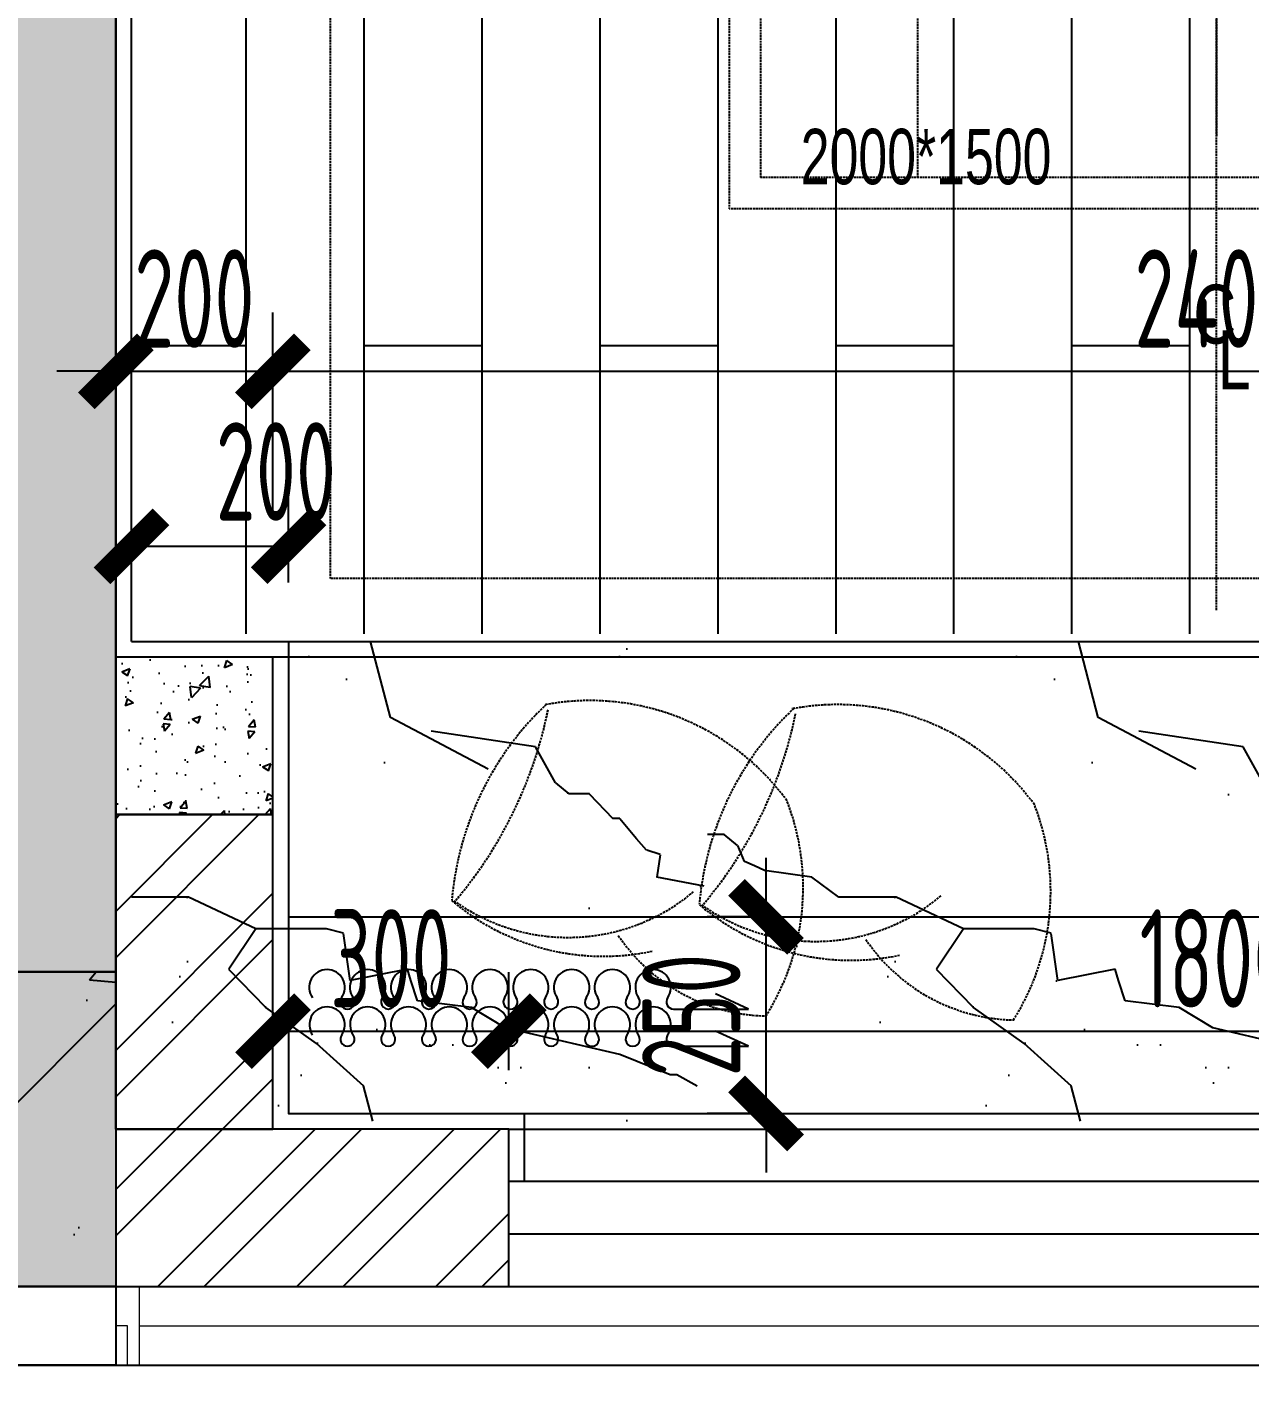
# Model space of a CAD drawing. Header units: millimetres. Extents: x 24675 to 175386, y -87697 to -40478.
# Drawn here: x 126041 to 127595, y -54767 to -53035 of the extents above; entities that cross this region are included whole.
import ezdxf

# ---------------------------------------------------------------- set-up
doc = ezdxf.new("R2010")
doc.units = ezdxf.units.MM
doc.header["$LTSCALE"] = 10
doc.header["$MEASUREMENT"] = 0
doc.linetypes.add('DASH', pattern=[0.35, 0.25, -0.1])
for name, color, linetype in [('__附着_S88-LYGC-YTC-10_SEN147J2_设计区$0$PUB_HATCH', 8, 'Continuous'), ('A_SURFACE', 9, 'Continuous'), ('AD-建筑尺寸', 44, 'Continuous'), ('AD-玻璃幕墙、窗', 12, 'Continuous'), ('AR-新墙填充', 250, 'Continuous'), ('DQ-GZ', 40, 'Continuous'), ('DQ-GZ-DASH', 40, 'DASH'), ('DQ-GZ-HATCH', 9, 'Continuous'), ('DS-DRAPERY', 32, 'Continuous'), ('E_WINDOW', 143, 'Continuous'), ('EQUIP-消防', 3, 'Continuous'), ('FC-地面造型', 136, 'Continuous'), ('FF-FINISH【完成面】', 20, 'Continuous'), ('FF-TEXT', 50, 'Continuous'), ('FF-固定家具(矮柜落地、不到顶)', 30, 'Continuous'), ('FF-活动家具', 51, 'Continuous'), ('FF1-完成面', 20, 'Continuous'), ('IFF-FURN-DETAIL', 250, 'Continuous'), ('P-ANNO-DIMS', 250, 'Continuous'), ('P-平面看线', 8, 'Continuous'), ('RC-FIN', 30, 'Continuous'), ('RC-LTG', 2, 'Continuous'), ('RC-天花造型', 30, 'Continuous'), ('W-文字', 50, 'Continuous'), ('WALL', 160, 'Continuous')]:
    doc.layers.add(name, color=color, linetype=linetype)
doc.layers.add('J-金属幕墙', color=34, linetype='Continuous', lineweight=13)
doc.styles.add('Arch', font='hbsmall.shx', dxfattribs={"width": 0.75, "bigfont": 'hztxt.shx'})
doc.styles.add('CCD-HB', font='hbsmall.shx')
doc.styles.add('CCD_DIM', font='archs.shx', dxfattribs={"width": 0.7})
doc.dimstyles.new('1-50', dxfattribs={"dimscale": 50, "dimtxt": 2.5, "dimasz": 1.5, "dimexe": 1.5, "dimexo": 1.5, "dimgap": 0.6, "dimtad": 1, "dimdec": 0, "dimrnd": 5, "dimzin": 0, "dimdsep": 46, "dimtxsty": 'CCD_DIM', "dimblk": 'ARCHTICK', "dimcen": 0.125, "dimclrd": 44, "dimclre": 44, "dimclrt": 50, "dimadec": 0, "dimazin": 0, "dimtfac": 1, "dimtdec": 0, "dimtix": 1, "dimtmove": 2, "dimatfit": 3, "dimldrblk": 'DOT', "dimfxl": 5, "dimfxlon": 1, "dimtvp": 1, "dimtolj": 1, "dimtzin": 0, "dimarcsym": 0})

# ---------------------------------------------------------------- blocks, each defined once
blk = doc.blocks.new('RGYY')
at = {"layer": 'FF-活动家具', "linetype": 'DASH'}
for p, q in [((-357673.4, -86192.7), (-359673.4, -86192.7)), ((-359673.4, -86192.7), (-359673.4, -87692.7)), ((-357673.4, -87692.7), (-357673.4, -86192.7)), ((-357673.4, -87692.7), (-359673.4, -87692.7))]:
    blk.add_line(p, q, dxfattribs=at)
at = {"layer": 'FF-活动家具', "color": 59, "linetype": 'DASH'}
for p, q in [((-357713.4, -86232.7), (-359633.4, -86232.7)), ((-357902.9, -86253.5), (-357885.9, -86251.4)), ((-357995.5, -86349.1), (-358007.5, -86350.8))]:
    blk.add_line(p, q, dxfattribs=at)
at = {"layer": 'FF-活动家具', "color": 250, "linetype": 'DASH'}
for p, q in [((-359633.4, -86232.7), (-359633.4, -87652.7)), ((-359433.4, -87652.7), (-359433.4, -86232.7)), ((-358327.7, -87652.7), (-358327.7, -86232.7)), ((-357713.4, -87652.7), (-357713.4, -86232.7)), ((-357902.9, -86253.5), (-357823.9, -86995.9)), ((-357885.9, -86251.4), (-357806.9, -86993.7)), ((-357746.7, -86841.7), (-357841.1, -87632.9)), ((-357729.8, -86844.3), (-357824.2, -87635.4)), ((-357729.8, -86844.3), (-357746.7, -86841.7)), ((-357943.8, -86957.5), (-357931.8, -86955.8)), ((-357870.8, -86961.9), (-357882.8, -86960.1)), ((-357823.9, -86995.9), (-357806.9, -86993.7)), ((-357949.6, -87566.3), (-357937.6, -87568.1)), ((-357841.1, -87632.9), (-357824.2, -87635.4)), ((-357713.4, -87652.7), (-359633.4, -87652.7))]:
    blk.add_line(p, q, dxfattribs=at)
blk.add_lwpolyline([(-358327.7, -87017.7), (-358667.9, -86872.1, -0.300124), (-358728.6, -86780.1), (-358728.6, -86232.7)], format="xyb", dxfattribs=at)
blk.add_lwpolyline([(-358327.7, -87017.7), (-358713.4, -86232.7)], dxfattribs=at)
for centre, radius, start, end in [((-356264.4, -86454.5), 1650.8, 173.0096, 199.145), ((-359445.4, -86792.8), 1650.8, 353.0096, 19.145), ((-357205.4, -86573.3), 832.3, 164.4953, 207.4838), ((-359720.3, -86837.2), 1780.6, 356.1275, 15.8516), ((-358657, -86725.2), 761, 342.3636, 29.6155), ((-355972, -87454.7), 1877.5, 160.946, 185.4461), ((-359598.8, -87022.5), 1877.5, 340.946, 5.4461), ((-357146.7, -87348.1), 832, 152.207, 195.2038), ((-359659.2, -87071), 1779.9, 343.8414, 3.5694), ((-358596.9, -87188.6), 760.7, 330.0749, 17.3358)]:
    blk.add_arc(centre, radius, start, end, dxfattribs=at)
blk = doc.blocks.new('BVCNVBNVBMN')
at = {"layer": 'DQ-GZ-HATCH'}
h = blk.add_hatch(dxfattribs=at)
h.set_pattern_fill('ARMORED', color=256, scale=80, style=0)
h.set_pattern_definition([(50, (225839.5, 8074.6), (573.808, -50.2017), [60, -660]), (355, (225839.5, 8074.6), (-111.001, 601.7537), [48, -528]), (100.4514, (225887.3, 8070.44), (462.8075, 551.5516), [50.992, -560.9137]), (46.1842, (225839.5, 8234.6), (853.793, -132.415), [90, -990]), (96.6356, (225910.6, 8223.6), (747.73, 779.294), [76.488, -841.37]), (351.1842, (225839.5, 8234.6), (747.73, 779.295), [72, -792]), (21, (225919.5, 8194.6), (477.5256, -322.095), [60, -660]), (326, (225919.5, 8194.6), (194.6523, 580.12), [48, -528]), (71.4514, (225959.3, 8167.8), (672.178, 258.0244), [50.992, -560.9137]), (37.5, (225839.48, 8074.62), (9.7279, 266.3151), [0, -521.6, 0, -536, 0, -530]), (7.5, (225839.48, 8074.62), (210.4556, 315.5294), [0, -305.6, 0, -509.6, 0, -202]), (327.5, (225661.08, 8074.62), (427.05795, -18.0439), [0, -200, 0, -624, 0, -828]), (317.5, (225581.1, 8074.6), (466.549, 80.084), [0, -260, 0, -414.4, 0, -588]), (45, (225839.5, 8074.6), (-282.8427, 282.8427), [])])
h.paths.add_polyline_path([(201623.8, -62287.7), (201223.8, -62287.7), (201223.8, -61887.7), (201623.8, -61887.7)])
at = {"layer": 'P-ANNO-DIMS'}
blk.add_hatch(color=8, dxfattribs=at).paths.add_polyline_path([(201223.8, -61487.7), (201423.8, -61487.7), (201423.8, -60087.7), (201623.8, -60087.7), (201623.8, -61887.7), (201223.8, -61887.7)])
at = {"color": 6}
for points in [[(201223.8, -61487.7), (201423.8, -61487.7), (201423.8, -60087.7), (201623.8, -60087.7), (201623.8, -61887.7), (201223.8, -61887.7)], [(201623.8, -62287.7), (201223.8, -62287.7), (201223.8, -61887.7), (201623.8, -61887.7)]]:
    blk.add_lwpolyline(points, close=True, dxfattribs=at)
blk = doc.blocks.new('DRAPES2')
at = {"color": 250}
for p, q in [((0, 0), (82, 37.3)), ((186.3, 0), (0, 0))]:
    blk.add_line(p, q, dxfattribs=at)
at = {"color": 250, "linetype": 'ByBlock', "extrusion": (0, 0, -1)}
for centre, major_axis, start_param, end_param in [((236.9, 53.6), (-31.3, 31.3), 4.8823, 7.06864), ((236.9, 53.6), (-31.3, 31.3), 0.785455, 2.971795), ((338.2, 53.5), (31.3, 31.3), 3.311504, 5.497844), ((338.2, 53.5), (-31.3, 31.3), 0.785455, 2.971795), ((439.4, 53.5), (-31.3, 31.3), 4.8823, 7.06864), ((439.4, 53.5), (-31.3, 31.3), 0.785455, 2.971795), ((540.7, 53.5), (31.3, 31.3), 3.311504, 5.497844), ((540.7, 53.5), (31.3, 31.3), -0.785341, 1.400999), ((641.9, 53.5), (-31.3, 31.3), 4.8823, 7.06864), ((641.9, 53.5), (-31.3, 31.3), 0.785455, 2.971795), ((743.2, 53.5), (31.3, 31.3), 3.311504, 5.497844), ((743.2, 53.5), (-31.3, 31.3), 0.785455, 2.971795), ((844.4, 53.5), (-31.3, 31.3), 4.8823, 7.06864), ((844.4, 53.5), (-31.3, 31.3), 0.785455, 2.971795), ((945.7, 53.5), (31.3, 31.3), 3.311504, 5.497844), ((945.7, 53.5), (31.3, 31.3), -0.785341, 1.400999), ((186.3, 17.8), (-12.6, 12.6), 1.740708, 3.927048), ((287.6, 17.7), (-12.6, 12.6), 1.740708, 6.113388), ((388.8, 17.7), (-12.6, 12.6), 1.740708, 6.113388), ((490.1, 17.7), (12.6, 12.6), 0.169911, 4.542591), ((591.3, 17.7), (12.6, 12.6), 2.356251, 4.542591), ((591.3, 17.7), (-12.6, 12.6), 1.740708, 3.927048), ((692.6, 17.7), (-12.6, 12.6), 1.740708, 6.113388), ((793.8, 17.7), (-12.6, 12.6), 1.740708, 6.113388), ((895.1, 17.7), (12.6, 12.6), 0.169911, 4.542591), ((996.3, 17.7), (12.6, 12.6), 2.356251, 4.542591)]:
    blk.add_ellipse(centre, major_axis=major_axis, ratio=1, start_param=start_param, end_param=end_param, dxfattribs=at)
at = {"color": 250, "extrusion": (0, 0, -1)}
for centre, major_axis, start_param, end_param in [((1046.7, 53.5), (-31.3, 31.3), 4.8823, 7.06864), ((1046.7, 53.5), (-31.3, 31.3), 0.785455, 2.971795), ((996.1, 17.7), (-12.6, 12.6), 1.740708, 3.927048)]:
    blk.add_ellipse(centre, major_axis=major_axis, ratio=1, start_param=start_param, end_param=end_param, dxfattribs=at)
blk = doc.blocks.new('20170817.13012539')
at = {"color": 138}
for p, q in [((-62.6, 486), (-62.6, 605.2)), ((-62.6, 605.2), (-38.7, 552.8))]:
    blk.add_line(p, q, dxfattribs=at)
at = {"color": 138, "linetype": 'ByBlock', "extrusion": (0, 0, -1)}
for centre, major_axis, start_param, end_param in [((-51.2, 486), (8.03, 8.03), 1.740708, 3.927048), ((-28.3, 453.6), (20, 20), 4.8823, 7.06864), ((-51.2, 421.2), (8.03, 8.03), 1.740708, 6.113388), ((-28.3, 453.6), (20, 20), 0.785455, 2.971795), ((-28.3, 388.8), (20, -20), 3.311504, 5.497844), ((-51.2, 356.4), (8.03, 8.03), 1.740708, 6.113388), ((-28.3, 388.8), (20, 20), 0.785455, 2.971795), ((-28.3, 324), (20, 20), 4.8823, 7.06864), ((-51.2, 291.6), (8.03, -8.03), 0.169911, 4.542591), ((-28.3, 324), (20, 20), 0.785455, 2.971795), ((-28.3, 259.2), (20, -20), 3.311504, 5.497844), ((-51.2, 226.8), (8.03, -8.03), 2.356251, 4.542591), ((-28.3, 259.2), (20, -20), -0.785341, 1.400999), ((-51.2, 226.8), (8.03, 8.03), 1.740708, 3.927048), ((-28.3, 194.4), (20, 20), 4.8823, 7.06864), ((-51.2, 162), (8.03, 8.03), 1.740708, 6.113388), ((-28.3, 194.4), (20, 20), 0.785455, 2.971795), ((-28.3, 129.6), (20, -20), 3.311504, 5.497844), ((-51.2, 97.2), (8.03, 8.03), 1.740708, 6.113388), ((-28.3, 129.6), (20, 20), 0.785455, 2.971795), ((-28.3, 64.8), (20, 20), 4.8823, 7.06864), ((-51.2, 32.4), (8.03, -8.03), 0.169911, 4.542591), ((-28.3, 64.8), (20, 20), 0.785455, 2.971795), ((-28.3, 0), (20, -20), 3.311504, 5.497844), ((-51.2, -32.4), (8.03, -8.03), 2.356251, 4.542591), ((-28.3, 0), (20, -20), -0.785341, 1.400999)]:
    blk.add_ellipse(centre, major_axis=major_axis, ratio=1, start_param=start_param, end_param=end_param, dxfattribs=at)
at = {"color": 138, "extrusion": (0, 0, -1)}
for centre, major_axis, start_param, end_param in [((-51.2, -32.2), (8.03, 8.03), 1.740708, 3.927048), ((-28.3, -64.6), (20, 20), 4.8823, 7.06864), ((-28.3, -64.6), (20, 20), 0.785455, 2.971795)]:
    blk.add_ellipse(centre, major_axis=major_axis, ratio=1, start_param=start_param, end_param=end_param, dxfattribs=at)
blk = doc.blocks.new('A$C6A4338C9')
at = {"layer": 'FF-活动家具', "linetype": 'DASH'}
for centre, radius, start, end in [((326, 221.3), 259.8, 139.7296, 192.1681), ((99.7, 52.9), 337.6, 43.3493, 85.2193), ((78.5, 236.5), 271, 306.2663, 10.6854), ((202.5, 36.9), 202.5, 124.0129, 178.8998), ((142.4, 266.2), 266.3, 237.6781, 291.2226)]:
    blk.add_arc(centre, radius, start, end, dxfattribs=at)
at = {"layer": 'IFF-FURN-DETAIL', "linetype": 'DASH'}
for centre, radius, start, end in [((304, 260.5), 216.9, 144.3394, 220.1355), ((433, 745.2), 472, 229.7764, 258.5941)]:
    blk.add_arc(centre, radius, start, end, dxfattribs=at)
blk = doc.blocks.new('20151023.1954451')
at = {"color": 50, "ltscale": 20, "style": 'Arch', "width": 0.75}
for s, p in [('C', (-3.2, 1.6)), ('L', (38.2, -75.7))]:
    blk.add_text(s, height=100, dxfattribs=at).set_placement(p)
blk = doc.blocks.new('_ArchTick')
at = {"color": 0, "linetype": 'ByBlock', "const_width": 0.4}
blk.add_lwpolyline([(-0.5, -0.5), (0.5, 0.5)], dxfattribs=at)
blk = doc.blocks.new('*D293')
at = {"layer": 'AR-新墙填充', "color": 44, "linetype": 'ByBlock', "lineweight": -2, "transparency": 16777216}
for p, q in [((126153.3, -53722), (126153.3, -53397)), ((126353.2, -53651.1), (126353.2, -53397)), ((126153.3, -53472), (126078.3, -53472)), ((126153.3, -53472), (126353.2, -53472)), ((126353.2, -53472), (126428.2, -53472))]:
    blk.add_line(p, q, dxfattribs=at)
at = {"layer": 'Defpoints', "color": 0, "linetype": 'ByBlock', "transparency": 16777216}
for p in [(126353.2, -53472), (126353.2, -53726.1), (126153.3, -54435.6)]:
    blk.add_point(p, dxfattribs=at)
at = {"layer": 'AR-新墙填充', "color": 44, "linetype": 'ByBlock', "lineweight": -2, "transparency": 16777216, "xscale": 75, "yscale": 75, "zscale": 75}
blk.add_blockref('_ArchTick', (126153.3, -53472), dxfattribs=at)
at = {"layer": 'AR-新墙填充', "color": 44, "linetype": 'ByBlock', "lineweight": -2, "transparency": 16777216, "xscale": 75, "yscale": 75, "zscale": 75, "rotation": 180}
blk.add_blockref('_ArchTick', (126353.2, -53472), dxfattribs=at)
at = {"layer": 'AR-新墙填充', "color": 50, "linetype": 'ByBlock', "transparency": 16777216, "insert": (126253.3, -53379.5), "char_height": 125, "attachment_point": 5, "style": 'CCD_DIM'}
blk.add_mtext('\\A1;200', dxfattribs=at)
blk = doc.blocks.new('_Dot')
at = {"color": 0, "linetype": 'ByBlock', "lineweight": -2}
blk.add_line((-0.5, 0), (-1, 0), dxfattribs=at)
at = {"color": 0, "linetype": 'ByBlock', "const_width": 0.5}
blk.add_lwpolyline([(-0.25, 0, 1), (0.25, 0, 1)], format="xyb", close=True, dxfattribs=at)
blk = doc.blocks.new('*D294')
at = {"layer": 'AR-新墙填充', "color": 44, "linetype": 'ByBlock', "lineweight": -2, "transparency": 16777216}
for p, q in [((126353.2, -53651.1), (126353.2, -53397)), ((128753.2, -53651.1), (128753.2, -53397)), ((126353.2, -53472), (128753.2, -53472))]:
    blk.add_line(p, q, dxfattribs=at)
at = {"layer": 'Defpoints', "color": 0, "linetype": 'ByBlock', "transparency": 16777216}
for p in [(128753.2, -53472), (126353.2, -53726.1), (128753.2, -53726.1)]:
    blk.add_point(p, dxfattribs=at)
at = {"layer": 'AR-新墙填充', "color": 44, "linetype": 'ByBlock', "lineweight": -2, "transparency": 16777216, "xscale": 75, "yscale": 75, "zscale": 75, "rotation": 180}
blk.add_blockref('_ArchTick', (126353.2, -53472), dxfattribs=at)
at = {"layer": 'AR-新墙填充', "color": 44, "linetype": 'ByBlock', "lineweight": -2, "transparency": 16777216, "xscale": 75, "yscale": 75, "zscale": 75}
blk.add_blockref('_ArchTick', (128753.2, -53472), dxfattribs=at)
at = {"layer": 'AR-新墙填充', "color": 50, "linetype": 'ByBlock', "transparency": 16777216, "insert": (127553.2, -53379.5), "char_height": 125, "attachment_point": 5, "style": 'CCD_DIM'}
blk.add_mtext('\\A1;2400', dxfattribs=at)
blk = doc.blocks.new('*D494')
at = {"layer": 'AD-建筑尺寸', "color": 44, "linetype": 'ByBlock', "lineweight": -2, "transparency": 16777216}
for p, q in [((124353.2, -44485.6), (124353.2, -44160.6)), ((127353.2, -44235.6), (127353.2, -44160.6)), ((124353.2, -44235.6), (127353.2, -44235.6))]:
    blk.add_line(p, q, dxfattribs=at)
at = {"layer": 'Defpoints', "color": 0, "linetype": 'ByBlock', "transparency": 16777216}
for p in [(127353.2, -44235.6), (127353.2, -44235.6), (124353.2, -87697)]:
    blk.add_point(p, dxfattribs=at)
at = {"layer": 'AD-建筑尺寸', "color": 44, "linetype": 'ByBlock', "lineweight": -2, "transparency": 16777216, "xscale": 75, "yscale": 75, "zscale": 75, "rotation": 180}
blk.add_blockref('_ArchTick', (124353.2, -44235.6), dxfattribs=at)
at = {"layer": 'AD-建筑尺寸', "color": 44, "linetype": 'ByBlock', "lineweight": -2, "transparency": 16777216, "xscale": 75, "yscale": 75, "zscale": 75}
blk.add_blockref('_ArchTick', (127353.2, -44235.6), dxfattribs=at)
at = {"layer": 'AD-建筑尺寸', "color": 50, "linetype": 'ByBlock', "transparency": 16777216, "insert": (125853.2, -44143.1), "char_height": 125, "attachment_point": 5, "style": 'CCD_DIM'}
blk.add_mtext('\\A1;3000', dxfattribs=at)
blk = doc.blocks.new('*D495')
at = {"layer": 'AD-建筑尺寸', "color": 44, "linetype": 'ByBlock', "lineweight": -2, "transparency": 16777216}
for p, q in [((127353.2, -44235.6), (127353.2, -44160.6)), ((129053.2, -44485.6), (129053.2, -44160.6)), ((127353.2, -44235.6), (129053.2, -44235.6))]:
    blk.add_line(p, q, dxfattribs=at)
at = {"layer": 'Defpoints', "color": 0, "linetype": 'ByBlock', "transparency": 16777216}
for p in [(127353.2, -44235.6), (129053.2, -44235.6), (129053.2, -87330.1)]:
    blk.add_point(p, dxfattribs=at)
at = {"layer": 'AD-建筑尺寸', "color": 44, "linetype": 'ByBlock', "lineweight": -2, "transparency": 16777216, "xscale": 75, "yscale": 75, "zscale": 75, "rotation": 180}
blk.add_blockref('_ArchTick', (127353.2, -44235.6), dxfattribs=at)
at = {"layer": 'AD-建筑尺寸', "color": 44, "linetype": 'ByBlock', "lineweight": -2, "transparency": 16777216, "xscale": 75, "yscale": 75, "zscale": 75}
blk.add_blockref('_ArchTick', (129053.2, -44235.6), dxfattribs=at)
at = {"layer": 'AD-建筑尺寸', "color": 50, "linetype": 'ByBlock', "transparency": 16777216, "insert": (128203.2, -44140.5), "char_height": 125, "attachment_point": 5, "style": 'CCD_DIM'}
blk.add_mtext('\\A1;1700', dxfattribs=at)
blk = doc.blocks.new('A$C3A426A7C')
at = {"layer": 'DQ-GZ-HATCH'}
blk.add_hatch(color=8, dxfattribs=at).paths.add_polyline_path([(3600, 15100), (3200, 15100), (3200, 15500), (3600, 15500)])
at = {"layer": 'DQ-GZ-DASH', "linetype": 'ByBlock'}
blk.add_lwpolyline([(3600, 15100), (3200, 15100), (3200, 15500), (3600, 15500)], close=True, dxfattribs=at)
blk = doc.blocks.new('*D582')
at = {"layer": 'AR-新墙填充', "color": 44, "lineweight": -2, "transparency": 16777216}
for p, q in [((126353.2, -54360.6), (126353.2, -54236)), ((126653.2, -54360.6), (126653.2, -54236)), ((126353.2, -54311), (126653.2, -54311))]:
    blk.add_line(p, q, dxfattribs=at)
at = {"layer": 'Defpoints', "color": 0, "linetype": 'ByBlock', "transparency": 16777216}
for p in [(126653.2, -54311), (126353.2, -54435.6), (126653.2, -54435.6)]:
    blk.add_point(p, dxfattribs=at)
at = {"layer": 'AR-新墙填充', "color": 44, "linetype": 'ByBlock', "lineweight": -2, "transparency": 16777216, "xscale": 75, "yscale": 75, "zscale": 75, "rotation": 180}
blk.add_blockref('_ArchTick', (126353.2, -54311), dxfattribs=at)
at = {"layer": 'AR-新墙填充', "color": 44, "linetype": 'ByBlock', "lineweight": -2, "transparency": 16777216, "xscale": 75, "yscale": 75, "zscale": 75}
blk.add_blockref('_ArchTick', (126653.2, -54311), dxfattribs=at)
at = {"layer": 'AR-新墙填充', "color": 50, "linetype": 'ByBlock', "transparency": 16777216, "insert": (126503.2, -54218.5), "char_height": 125, "attachment_point": 5, "style": 'CCD_DIM'}
blk.add_mtext('\\A1;300', dxfattribs=at)
blk = doc.blocks.new('*D583')
at = {"layer": 'AR-新墙填充', "color": 44, "lineweight": -2, "transparency": 16777216}
for p, q in [((126653.2, -54360.6), (126653.2, -54236)), ((128453.2, -54360.6), (128453.2, -54236)), ((126653.2, -54311), (128453.2, -54311))]:
    blk.add_line(p, q, dxfattribs=at)
at = {"layer": 'Defpoints', "color": 0, "linetype": 'ByBlock', "transparency": 16777216}
for p in [(128453.2, -54311), (126653.2, -54435.6), (128453.2, -54435.6)]:
    blk.add_point(p, dxfattribs=at)
at = {"layer": 'AR-新墙填充', "color": 44, "linetype": 'ByBlock', "lineweight": -2, "transparency": 16777216, "xscale": 75, "yscale": 75, "zscale": 75, "rotation": 180}
blk.add_blockref('_ArchTick', (126653.2, -54311), dxfattribs=at)
at = {"layer": 'AR-新墙填充', "color": 44, "linetype": 'ByBlock', "lineweight": -2, "transparency": 16777216, "xscale": 75, "yscale": 75, "zscale": 75}
blk.add_blockref('_ArchTick', (128453.2, -54311), dxfattribs=at)
at = {"layer": 'AR-新墙填充', "color": 50, "linetype": 'ByBlock', "transparency": 16777216, "insert": (127553.2, -54218.5), "char_height": 125, "attachment_point": 5, "style": 'CCD_DIM'}
blk.add_mtext('\\A1;1800', dxfattribs=at)
blk = doc.blocks.new('A$C00F337EA')
h = blk.add_hatch()
h.set_pattern_fill('混凝土', color=9, scale=15, angle=180, style=0)
h.set_pattern_definition([(230, (284158.3, 127968.4), (-107.589027, 9.41282), [11.25, -123.75]), (175, (284158.3, 127968.4), (20.8127, -112.82882), [9, -99]), (280.4514, (284149.33, 127969.18), (-86.776407, -103.41593), [9.56103, -105.171317]), (226.1842, (284158.3, 127938.4), (-160.08616, 24.82785), [16.875, -185.625]), (276.6356, (284144.96, 127940.47), (-140.199406, -146.11768), [14.34154, -157.75695]), (171.1842, (284158.3, 127938.4), (-140.19929, -146.11779), [13.5, -148.5]), (201, (284143.3, 127945.9), (-89.536058, 60.392834), [11.25, -123.75]), (146, (284143.3, 127945.9), (-36.4973, -108.772507), [9, -99]), (251.4514, (284135.84, 127950.93), (-126.033394, -48.379575), [9.56103, -105.171317]), (217.5, (284158.3, 127968.4), (-1.8239783, -49.934078), [0, -97.8, 0, -100.5, 0, -99.375]), (187.5, (284158.3, 127968.4), (-39.460431, -59.161757), [0, -57.3, 0, -95.55, 0, -37.875]), (147.5, (284191.75, 127968.4), (-80.0733654, 3.383231), [0, -37.5, 0, -117, 0, -155.25]), (137.5, (284206.75, 127968.4), (-87.477925, -15.015747), [0, -48.75, 0, -77.7, 0, -110.25])])
h.paths.add_polyline_path([(3500, -7200), (3300, -7200), (3300, -7000), (3500, -7000)])
at = {"layer": '__附着_S88-LYGC-YTC-10_SEN147J2_设计区$0$PUB_HATCH'}
h = blk.add_hatch(dxfattribs=at)
h.set_pattern_fill('金属', color=256, scale=50, style=0)
h.set_pattern_definition([(45, (0, 0), (-88.3883, 88.3883), []), (45, (58.93, 0), (-88.3883, 88.3883), [])])
h.paths.add_polyline_path([(3800, -7600), (3500, -7600), (3500, -7200), (3300, -7200), (3300, -7800), (3800, -7800)])
at = {"layer": 'DQ-GZ'}
blk.add_lwpolyline([(3300, -7200), (3500, -7200), (3500, -7000), (3300, -7000)], close=True, dxfattribs=at)
at = {"layer": 'WALL'}
for p, q in [((3500, -7200), (3300, -7200)), ((3300, -7200), (3300, -7800)), ((3500, -7600), (3500, -7200)), ((3800, -7600), (3500, -7600)), ((3800, -7800), (3800, -7600)), ((3300, -7800), (3800, -7800))]:
    blk.add_line(p, q, dxfattribs=at)
blk = doc.blocks.new('*D645')
at = {"layer": 'Defpoints', "color": 0, "linetype": 'ByBlock', "transparency": 16777216}
for p in [(126373.2, -53694.5), (126173.2, -53815.6), (126373.2, -53815.6)]:
    blk.add_point(p, dxfattribs=at)
at = {"layer": 'FF1-完成面', "color": 44, "linetype": 'ByBlock', "lineweight": -2, "transparency": 16777216}
for p, q in [((126173.2, -53740.6), (126173.2, -53619.5)), ((126373.2, -53740.6), (126373.2, -53619.5)), ((126173.2, -53694.5), (126373.2, -53694.5))]:
    blk.add_line(p, q, dxfattribs=at)
at = {"layer": 'FF1-完成面', "color": 44, "linetype": 'ByBlock', "lineweight": -2, "transparency": 16777216, "xscale": 75, "yscale": 75, "zscale": 75, "rotation": 180}
blk.add_blockref('_ArchTick', (126173.2, -53694.5), dxfattribs=at)
at = {"layer": 'FF1-完成面', "color": 44, "linetype": 'ByBlock', "lineweight": -2, "transparency": 16777216, "xscale": 75, "yscale": 75, "zscale": 75}
blk.add_blockref('_ArchTick', (126373.2, -53694.5), dxfattribs=at)
at = {"layer": 'FF1-完成面', "color": 50, "linetype": 'ByBlock', "transparency": 16777216, "insert": (126357, -53599.4), "char_height": 125, "attachment_point": 5, "style": 'CCD_DIM'}
blk.add_mtext('\\A1;200', dxfattribs=at)
blk = doc.blocks.new('*D794')
at = {"layer": 'Defpoints', "color": 0, "linetype": 'ByBlock', "transparency": 16777216}
for p in [(126980.4, -54165.6), (127005.9, -54165.6), (127005.9, -54415.6)]:
    blk.add_point(p, dxfattribs=at)
at = {"layer": 'RC-天花造型', "color": 44, "lineweight": -2, "transparency": 16777216}
for p, q in [((126980.4, -54165.6), (126980.4, -54090.6)), ((126980.4, -54165.6), (126905.4, -54165.6)), ((126980.4, -54415.6), (126980.4, -54165.6)), ((126980.4, -54415.6), (126905.4, -54415.6)), ((126980.4, -54415.6), (126980.4, -54490.6))]:
    blk.add_line(p, q, dxfattribs=at)
at = {"layer": 'RC-天花造型', "color": 44, "linetype": 'ByBlock', "lineweight": -2, "transparency": 16777216, "xscale": 75, "yscale": 75, "zscale": 75}
for p, rotation in [((126980.4, -54165.6), 270), ((126980.4, -54415.6), 90)]:
    blk.add_blockref('_ArchTick', p, dxfattribs=dict(at, rotation=rotation))
at = {"layer": 'RC-天花造型', "color": 50, "linetype": 'ByBlock', "transparency": 16777216, "insert": (126885.3, -54290.6), "char_height": 125, "attachment_point": 5, "rotation": 90, "style": 'CCD_DIM'}
blk.add_mtext('\\A1;250', dxfattribs=at)

msp = doc.modelspace()

# ---------------------------------------------------------------- hatches: boundary and pattern name
h = msp.add_hatch()
h.set_pattern_fill('混凝土', color=9, scale=15, style=0)
h.set_pattern_definition([(50, (-154505.05, -191647.97), (107.589027, -9.41282), [11.25, -123.75]), (355, (-154505.05, -191647.97), (-20.8127, 112.82882), [9, -99]), (100.4514, (-154496.08, -191648.76), (86.776407, 103.41593), [9.56103, -105.171317]), (46.1842, (-154505.05, -191617.97), (160.08616, -24.82785), [16.875, -185.625]), (96.6356, (-154491.71, -191620.04), (140.199406, 146.11768), [14.34154, -157.75695]), (351.1842, (-154505.05, -191617.97), (140.19929, 146.11779), [13.5, -148.5]), (21, (-154490.05, -191625.47), (89.536058, -60.392834), [11.25, -123.75]), (326, (-154490.05, -191625.47), (36.4973, 108.772507), [9, -99]), (71.4514, (-154482.59, -191630.51), (126.033394, 48.379575), [9.56103, -105.171317]), (37.5, (-154505.05, -191647.973), (1.8239783, 49.934078), [0, -97.8, 0, -100.5, 0, -99.375]), (7.5, (-154505.05, -191647.973), (39.460431, 59.161757), [0, -57.3, 0, -95.55, 0, -37.875]), (327.5, (-154538.5, -191647.973), (80.0733654, -3.383231), [0, -37.5, 0, -117, 0, -155.25]), (317.5, (-154553.5, -191647.97), (87.477925, 15.015747), [0, -48.75, 0, -77.7, 0, -110.25])])
h.paths.add_polyline_path([(126153.2, -53835.6), (126353.2, -53835.6), (126353.2, -54035.6), (126153.2, -54035.6)])
at = {"layer": 'FC-地面造型', "linetype": 'ByBlock'}
h = msp.add_hatch(dxfattribs=at)
h.set_pattern_fill('_USER', color=256, scale=800, style=0, double=1, pattern_type=0)
h.set_pattern_definition([(0, (129174.25, -49455.6), (0, 800), []), (90, (129174.25, -49455.6), (-800, 5e-14), [])])
edge = h.paths.add_edge_path()
edge.add_line((128313.2, -49455.6), (128313.2, -49300.6))
edge.add_line((128313.2, -49300.6), (128753.2, -49305.6))
edge.add_line((128753.2, -49305.6), (128753.2, -48195.6))
edge.add_line((128753.2, -48195.6), (127373.2, -48195.6))
edge.add_line((127373.2, -48195.6), (127373.2, -49455.6))
edge.add_line((127373.2, -49455.6), (124964.2, -49455.6))
edge.add_line((124964.2, -49455.6), (124964.2, -50515.6))
edge.add_line((124964.2, -50515.6), (129164.2, -50515.6))
edge.add_line((129164.2, -50515.6), (129173.2, -52965.6))
edge.add_line((129173.2, -52965.6), (129953.2, -52965.6))
edge.add_line((129953.2, -52965.6), (129963.2, -53125.6))
edge.add_line((129963.2, -53125.6), (129953.2, -53275.6))
edge.add_line((129953.2, -53275.6), (129953.2, -53115.6))
edge.add_line((129953.2, -53115.6), (129183.2, -53115.6))
edge.add_line((129183.2, -53115.6), (129183.2, -54605.6))
edge.add_line((129183.2, -54605.6), (130744.2, -54605.6))
edge.add_line((130744.2, -54605.6), (131823.2, -54605.6))
edge.add_line((131823.2, -54605.6), (131823.2, -53115.6))
edge.add_line((131823.2, -53115.6), (132333.2, -53115.6))
edge.add_line((132333.2, -53115.6), (132333.2, -50555.6))
edge.add_line((132333.2, -50555.6), (132473.2, -50555.6))
edge.add_line((132473.2, -50555.6), (132473.2, -50805.6))
edge.add_line((132473.2, -50805.6), (135033.2, -50805.6))
edge.add_line((135033.2, -50805.6), (135024.2, -49255.6))
edge.add_line((135024.2, -49255.6), (132925, -49255.6))
edge.add_line((132925, -49255.6), (132925, -46255.6))
edge.add_line((132925, -46255.6), (135624.2, -46255.6))
edge.add_line((135624.2, -46255.6), (129174.2, -46255.6))
edge.add_line((129174.2, -46255.6), (129174.3, -49455.6))
edge.add_line((129174.3, -49455.6), (128314.2, -49455.6))
h = msp.add_hatch(dxfattribs=at)
h.set_pattern_fill('!HESI工字缝X1200Y150D600', color=250, angle=90, double=1, pattern_type=2)
h.set_pattern_definition([(90, (15168.74, -39640.23), (-150, 9e-15), []), (180, (15168.7, -39640.2), (-1e-13, -1200), [150, -150]), (180, (15018.7, -39040.2), (-1e-13, -1200), [150, -150])])
h.paths.add_polyline_path([(126173.2, -50655.6), (126173.2, -53805.6), (128753.2, -53805.6), (128753.2, -53815.6), (128933.2, -53815.6), (128933.2, -50655.6), (127373.2, -50655.6), (127373.2, -50655.6)])
h = msp.add_hatch(dxfattribs=at)
h.set_pattern_fill('大理石', color=250, scale=200, angle=90, double=1)
h.set_pattern_definition([(131.98721, (827.41, -50481.93), (-900.00002, 1199.99998), [19.2195, -4016.8677]), (158.19859, (857.41, -50767.64), (-1800, 600), [69.238, -4777.4105]), (150.945396, (891.7, -50781.93), (-900.000026, 599.99996), [29.416, -6147.962]), (180, (866, -50767.64), (7e-14, 600), [8.5714, -891.4285]), (161.56505, (844.55, -50487.64), (-900, 1e-06), [18.07, -1879.2964]), (261.469234, (844.55, -50487.64), (-6e-06, -600), [28.891, -6038.233]), (169.2157, (900.27, -50527.64), (-3600, 600.000003), [61.0787, -6352.1886]), (152.132996, (625.982, -50979.07), (-4500.0000176, 2399.9999708), [140.589, -29383.1298]), (90, (494, -50970.4), (-900, 6e-14), [0, -600]), (154.983106, (330.27, -50581.93), (-2699.999998, 1200.000003), [94.5883, -9837.1788]), (171.43911, (685.982, -50350.499), (-8099.999949, 1199.999998), [134.354, -28080.0036]), (172.874984, (604.553, -50681.928), (-4500.000005, 599.999964), [69.105, -14442.9588]), (166.75948, (793.124, -50741.928), (-2699.999998, 600.000006), [149.6936, -15568.1304]), (90, (792.7, -50835.5), (-900, 6e-14), [0, -600]), (90, (802.3, -50825.8), (-900, 6e-14), [0, -600]), (90, (754.15, -50758.3), (-900, 6e-14), [0, -600]), (90, (648.2, -50777.6), (-900, 6e-14), [0, -600]), (149.036243, (647.41, -50707.64), (-900.000026, 599.999952), [49.9796, -10445.7336]), (90, (606.2, -50682), (-900, 6e-14), [0, -600]), (90, (638.5, -50758.3), (-900, 6e-14), [0, -600]), (90, (580.7, -50729.4), (-900, 6e-14), [0, -600]), (90, (667.4, -50758.3), (-900, 6e-14), [0, -600]), (140.19443, (728.84, -50410.5), (-900, 600), [22.315, -4663.835]), (180, (754.55, -50410.5), (7e-14, 600), [25.7143, -874.2857]), (133.66778, (784.553, -50441.93), (-1799.999996, 1800), [43.4483, -9080.6952]), (180, (793.1, -50441.9), (7e-14, 600), [8.5714, -891.4285]), (129.80557, (814.55, -50467.64), (-900.000035, 1199.99997), [33.4725, -6995.7522]), (90, (754.15, -50555.9), (-900, 6e-14), [0, -600]), (90, (727, -50409.2), (-900, 6e-14), [0, -600]), (90, (727, -50409.2), (-900, 6e-14), [0, -600]), (119.35775, (711.7, -50396.21), (-900.000005, 1800), [52.45, -5454.8177]), (90, (667.4, -50411.3), (-900, 6e-14), [0, -600]), (236.30993, (330.27, -50581.93), (-899.999984, -1200.00001), [61.8094, -6428.1828]), (98.130102, (450.267, -50647.64), (-899.999995, 5999.999958), [60.609, -12667.3128]), (137.862405, (467.41, -50781.928), (-2699.9999975, 2400.000001), [80.913, -16910.8494]), (104.620874, (501.696, -50913.356), (-900.000038, 3599.99999), [135.827, -14126.01]), (90, (445.85, -50864.4), (-900, 6e-14), [0, -600]), (108.43495, (535.98, -50673.36), (-900, 2400), [27.1052, -5664.9945]), (106.69924, (527.41, -50647.64), (-5e-05, 599.99999), [14.9147, -3117.177]), (191.093723, (523.124, -50633.356), (-6299.999941, -1200.0000105), [74.2445, -15517.0992]), (90, (484.4, -50710.1), (-900, 6e-14), [0, -600]), (90, (448.6, -50648), (-900, 6e-14), [0, -600]), (90, (551.8, -50729.4), (-900, 6e-14), [0, -600]), (90, (359.15, -50806.5), (-900, 6e-14), [0, -600]), (90, (397.7, -50835.5), (-900, 6e-14), [0, -600]), (134.144903, (343.124, -50681.928), (-1800, 1800.000003), [67.6878, -14146.7412]), (144.582945, (407.41, -50727.642), (-899.9999965, 600.000002), [78.8825, -16486.4424]), (90, (342.5, -50681.1), (-900, 6e-14), [0, -600]), (90, (388.05, -50768), (-900, 6e-14), [0, -600]), (90, (342.5, -50681.1), (-900, 6e-14), [0, -600]), (90, (408.8, -50727.55), (-900, 6e-14), [0, -600]), (165.06858, (441.7, -50587.64), (-2700, 600), [22.1774, -4635.075]), (180, (420.27, -50581.9), (7e-14, 600), [90, -810]), (140.19443, (43.12, -50476.21), (-900, 600), [22.315, -4663.835]), (90, (233.9, -50642.65), (-900, 6e-14), [0, -600]), (90, (243.5, -50623.4), (-900, 6e-14), [0, -600]), (90, (224.3, -50700.5), (-900, 6e-14), [0, -600]), (90, (118.3, -50604.1), (-900, 6e-14), [0, -600]), (143.1301, (171.696, -50541.93), (-900, 600), [42.857, -8957.1426]), (180, (244.55, -50541.9), (7e-14, 600), [72.857, -827.143]), (90, (243.1, -50541.8), (-900, 6e-14), [0, -600]), (113.19859, (51.7, -50496.21), (-900, 1800), [21.7594, -4547.7045]), (156.03751, (64.55, -50501.93), (-1800, 600), [14.07, -2940.5875]), (156.03751, (77.41, -50507.64), (-1800, 600), [14.07, -2940.5875]), (171.869898, (137.41, -50516.213), (-4500, 600.000003), [60.609, -12667.3128]), (180, (26, -50461.9), (7e-14, 600), [21.4286, -878.5714]), (90, (-4, -50527.8), (-900, 6e-14), [0, -600])])
h.paths.add_polyline_path([(128933.2, -54425.6), (128933.2, -53815.6), (126173.2, -53815.6), (126173.2, -54425.6)])

# ---------------------------------------------------------------- linework, layer by layer
at = {"layer": 'A_SURFACE', "elevation": 0}
msp.add_lwpolyline([(125958.2, -54735.6), (125958.2, -54715.6), (125948.2, -54715.6), (125948.2, -54735.6), (125753.2, -54735.6), (125753.2, -54635.6), (126153.2, -54635.6), (126153.2, -54735.6)], close=True, dxfattribs=at)
at = {"layer": 'AD-玻璃幕墙、窗'}
for p, q in [((126653.2, -54435.6), (128453.2, -54435.6)), ((126653.2, -54635.6), (126653.2, -54435.6)), ((128453.2, -54502.3), (126653.2, -54502.3)), ((128453.2, -54568.9), (126653.2, -54568.9)), ((126653.2, -54635.6), (128453.2, -54635.6))]:
    msp.add_line(p, q, dxfattribs=at)
at = {"layer": 'AR-新墙填充', "color": 8, "linetype": 'ByBlock'}
msp.add_line((128753.2, -53835.6), (126353.2, -53835.6), dxfattribs=at)
at = {"layer": 'DQ-GZ'}
msp.add_lwpolyline([(126353.2, -53835.6), (126153.2, -53835.6), (126153.2, -54035.6), (126353.2, -54035.6)], close=True, dxfattribs=at)
at = {"layer": 'EQUIP-消防', "color": 250, "linetype": 'DASH'}
msp.add_line((127553.2, -51732), (127553.2, -53173.5), dxfattribs=at)
at = {"layer": 'FC-地面造型', "linetype": 'ByBlock'}
msp.add_line((126173.2, -53815.6), (128933.2, -53815.6), dxfattribs=at)
at = {"layer": 'FF-FINISH【完成面】', "linetype": 'ByBlock'}
msp.add_line((126673.2, -54502.3), (126673.2, -54415.6), dxfattribs=at)
at = {"layer": 'FF-FINISH【完成面】', "linetype": 'ByBlock', "elevation": 0}
msp.add_lwpolyline([(126173.2, -53815.6), (126173.2, -50655.6)], dxfattribs=at)
at = {"layer": 'FF-FINISH【完成面】', "linetype": 'ByBlock'}
msp.add_lwpolyline([(126173.2, -53815.6), (126373.2, -53815.6), (126373.2, -54415.6), (128733.2, -54415.6)], dxfattribs=at)
at = {"layer": 'FF-固定家具(矮柜落地、不到顶)', "ltscale": 0.5}
for p, q in [((126173.2, -53815.6), (128933.2, -53815.6)), ((126153.2, -53835.6), (126153.2, -53835.6)), ((126153.2, -53835.6), (126153.2, -53835.6))]:
    msp.add_line(p, q, dxfattribs=at)
at = {"layer": 'FF-活动家具', "color": 250, "linetype": 'DASH', "elevation": 0}
msp.add_lwpolyline([(128210.8, -53285.6), (128210.8, -53735.6), (126426.4, -53735.6), (126426.4, -51351.7)], dxfattribs=at)
at = {"layer": 'FF1-完成面', "linetype": 'ByBlock'}
msp.add_line((126373.2, -53815.6), (128733.2, -53815.6), dxfattribs=at)
at = {"layer": 'J-金属幕墙', "elevation": 0}
msp.add_lwpolyline([(126153.2, -54635.6), (126183.2, -54635.6), (126183.2, -54735.6), (126168.2, -54735.6), (126168.2, -54685.6), (126153.2, -54685.6)], close=True, dxfattribs=at)
msp.add_lwpolyline([(126183.2, -54685.6), (128923.2, -54685.6)], dxfattribs=at)
at = {"layer": 'P-平面看线', "elevation": 0}
msp.add_lwpolyline([(122153.2, -54035.6), (122153.2, -54735.6), (128953.2, -54735.6)], dxfattribs=at)
at = {"layer": 'RC-FIN', "linetype": 'ByBlock'}
for p, q in [((126373.2, -53815.6), (128733.2, -53815.6)), ((126373.2, -54165.6), (128733.2, -54165.6))]:
    msp.add_line(p, q, dxfattribs=at)
at = {"layer": 'RC-LTG', "color": 136, "linetype": 'DASH'}
msp.add_line((127553.2, -53775.6), (127553.2, -51255.6), dxfattribs=at)
at = {"layer": 'WALL'}
for p, q in [((126153.2, -54435.6), (126153.2, -50635.6)), ((126653.2, -54435.6), (126153.2, -54435.6)), ((126653.2, -54635.6), (126653.2, -54435.6)), ((125753.2, -54635.6), (126053.2, -54635.6)), ((126053.2, -54635.6), (126653.2, -54635.6))]:
    msp.add_line(p, q, dxfattribs=at)
msp.add_lwpolyline([(126353.2, -53835.6), (126153.3, -53835.6), (126153.3, -54435.6), (126353.2, -54435.6)], close=True, dxfattribs=at)

# ---------------------------------------------------------------- block references
at = {"color": 1}
msp.add_blockref('BVCNVBNVBMN', (-75470.5, 7652.1), dxfattribs=at)
msp.add_blockref('A$C3A426A7C', (122553.2, -69735.6))
at = {"layer": 'DS-DRAPERY', "xscale": -0.5119999997317791, "yscale": 0.5119999997317791, "zscale": 0.5119999997317791}
msp.add_blockref('DRAPES2', (126958, -54282.8), dxfattribs=at)
at = {"layer": 'DS-DRAPERY', "xscale": -0.8, "yscale": 0.8, "zscale": 0.8, "rotation": 270}
msp.add_blockref('20170817.13012539', (126473.8, -54280.1), dxfattribs=at)
at = {"layer": 'E_WINDOW'}
msp.add_blockref('A$C00F337EA', (122853.2, -46835.6), dxfattribs=at)
at = {"layer": 'FF-活动家具'}
msp.add_blockref('RGYY', (486606.7, 34427.1), dxfattribs=at)
at = {"layer": 'FF-活动家具', "extrusion": (0, 0, -1), "xscale": -1.147499999999997, "yscale": 1.147499999999997, "zscale": -1.147499999999997, "rotation": 270}
for p in [(-127027.4, -54291.7), (-127342.2, -54296.8)]:
    msp.add_blockref('A$C6A4338C9', p, dxfattribs=at)
at = {"layer": 'W-文字', "ltscale": 0.5, "xscale": 0.75, "yscale": 0.75, "zscale": 0.75}
msp.add_blockref('20151023.1954451', (127526.2, -53438, 0), dxfattribs=at)

# ---------------------------------------------------------------- texts
at = {"layer": 'FF-TEXT', "style": 'CCD-HB', "width": 0.7}
msp.add_text('2000*1500', height=70.4, dxfattribs=at).set_placement((127024.4, -53234.1))

# ---------------------------------------------------------------- dimensions: what is measured, and where the dimension line sits
at = {"layer": 'AD-建筑尺寸', "color": 8, "linetype": 'ByBlock'}
for base, p1, p2, picture, middle in [((127353.2, -44235.6), (124353.2, -87697), (127353.2, -44235.6), '*D494', (125853.2, -44143.1)), ((129053.2, -44235.6), (127353.2, -44235.6), (129053.2, -87330.1), '*D495', (128203.2, -44140.5))]:
    dim = msp.add_linear_dim(base=base, p1=p1, p2=p2, dimstyle='1-50', dxfattribs=at)
    dim.commit()
    dim.dimension.update_dxf_attribs({"geometry": picture, "text_midpoint": middle})
at = {"layer": 'AR-新墙填充', "color": 8, "linetype": 'ByBlock'}
for base, p1, p2, picture, middle in [((126353.2, -53472), (126153.3, -54435.6), (126353.2, -53726.1), '*D293', (126253.3, -53379.5)), ((128753.2, -53472), (126353.2, -53726.1), (128753.2, -53726.1), '*D294', (127553.2, -53379.5))]:
    dim = msp.add_linear_dim(base=base, p1=p1, p2=p2, dimstyle='1-50', dxfattribs=at)
    dim.commit()
    dim.dimension.update_dxf_attribs({"geometry": picture, "text_midpoint": middle})
at = {"layer": 'AR-新墙填充', "linetype": 'ByBlock'}
for base, p1, p2, picture, middle in [((126653.2, -54311), (126353.2, -54435.6), (126653.2, -54435.6), '*D582', (126503.2, -54218.5)), ((128453.2, -54311), (126653.2, -54435.6), (128453.2, -54435.6), '*D583', (127553.2, -54218.5))]:
    dim = msp.add_linear_dim(base=base, p1=p1, p2=p2, dimstyle='1-50', dxfattribs=at)
    dim.commit()
    dim.dimension.update_dxf_attribs({"geometry": picture, "text_midpoint": middle})
at = {"layer": 'FF1-完成面', "color": 8, "linetype": 'ByBlock'}
dim = msp.add_linear_dim(base=(126373.2, -53694.5), p1=(126173.2, -53815.6), p2=(126373.2, -53815.6), dimstyle='1-50', dxfattribs=at)
dim.commit()
dim.dimension.update_dxf_attribs({"geometry": '*D645', "text_midpoint": (126357, -53599.4), "dimtype": 160})
at = {"layer": 'RC-天花造型', "color": 8, "linetype": 'ByBlock'}
dim = msp.add_linear_dim(base=(126980.4, -54165.6), p1=(127005.9, -54415.6), p2=(127005.9, -54165.6), angle=90, dimstyle='1-50', override={"dimfxl": 50, "dimarcsym": 1}, dxfattribs=at)
dim.commit()
dim.dimension.update_dxf_attribs({"geometry": '*D794', "text_midpoint": (126885.3, -54290.6)})

doc.saveas('drawing.dxf')
